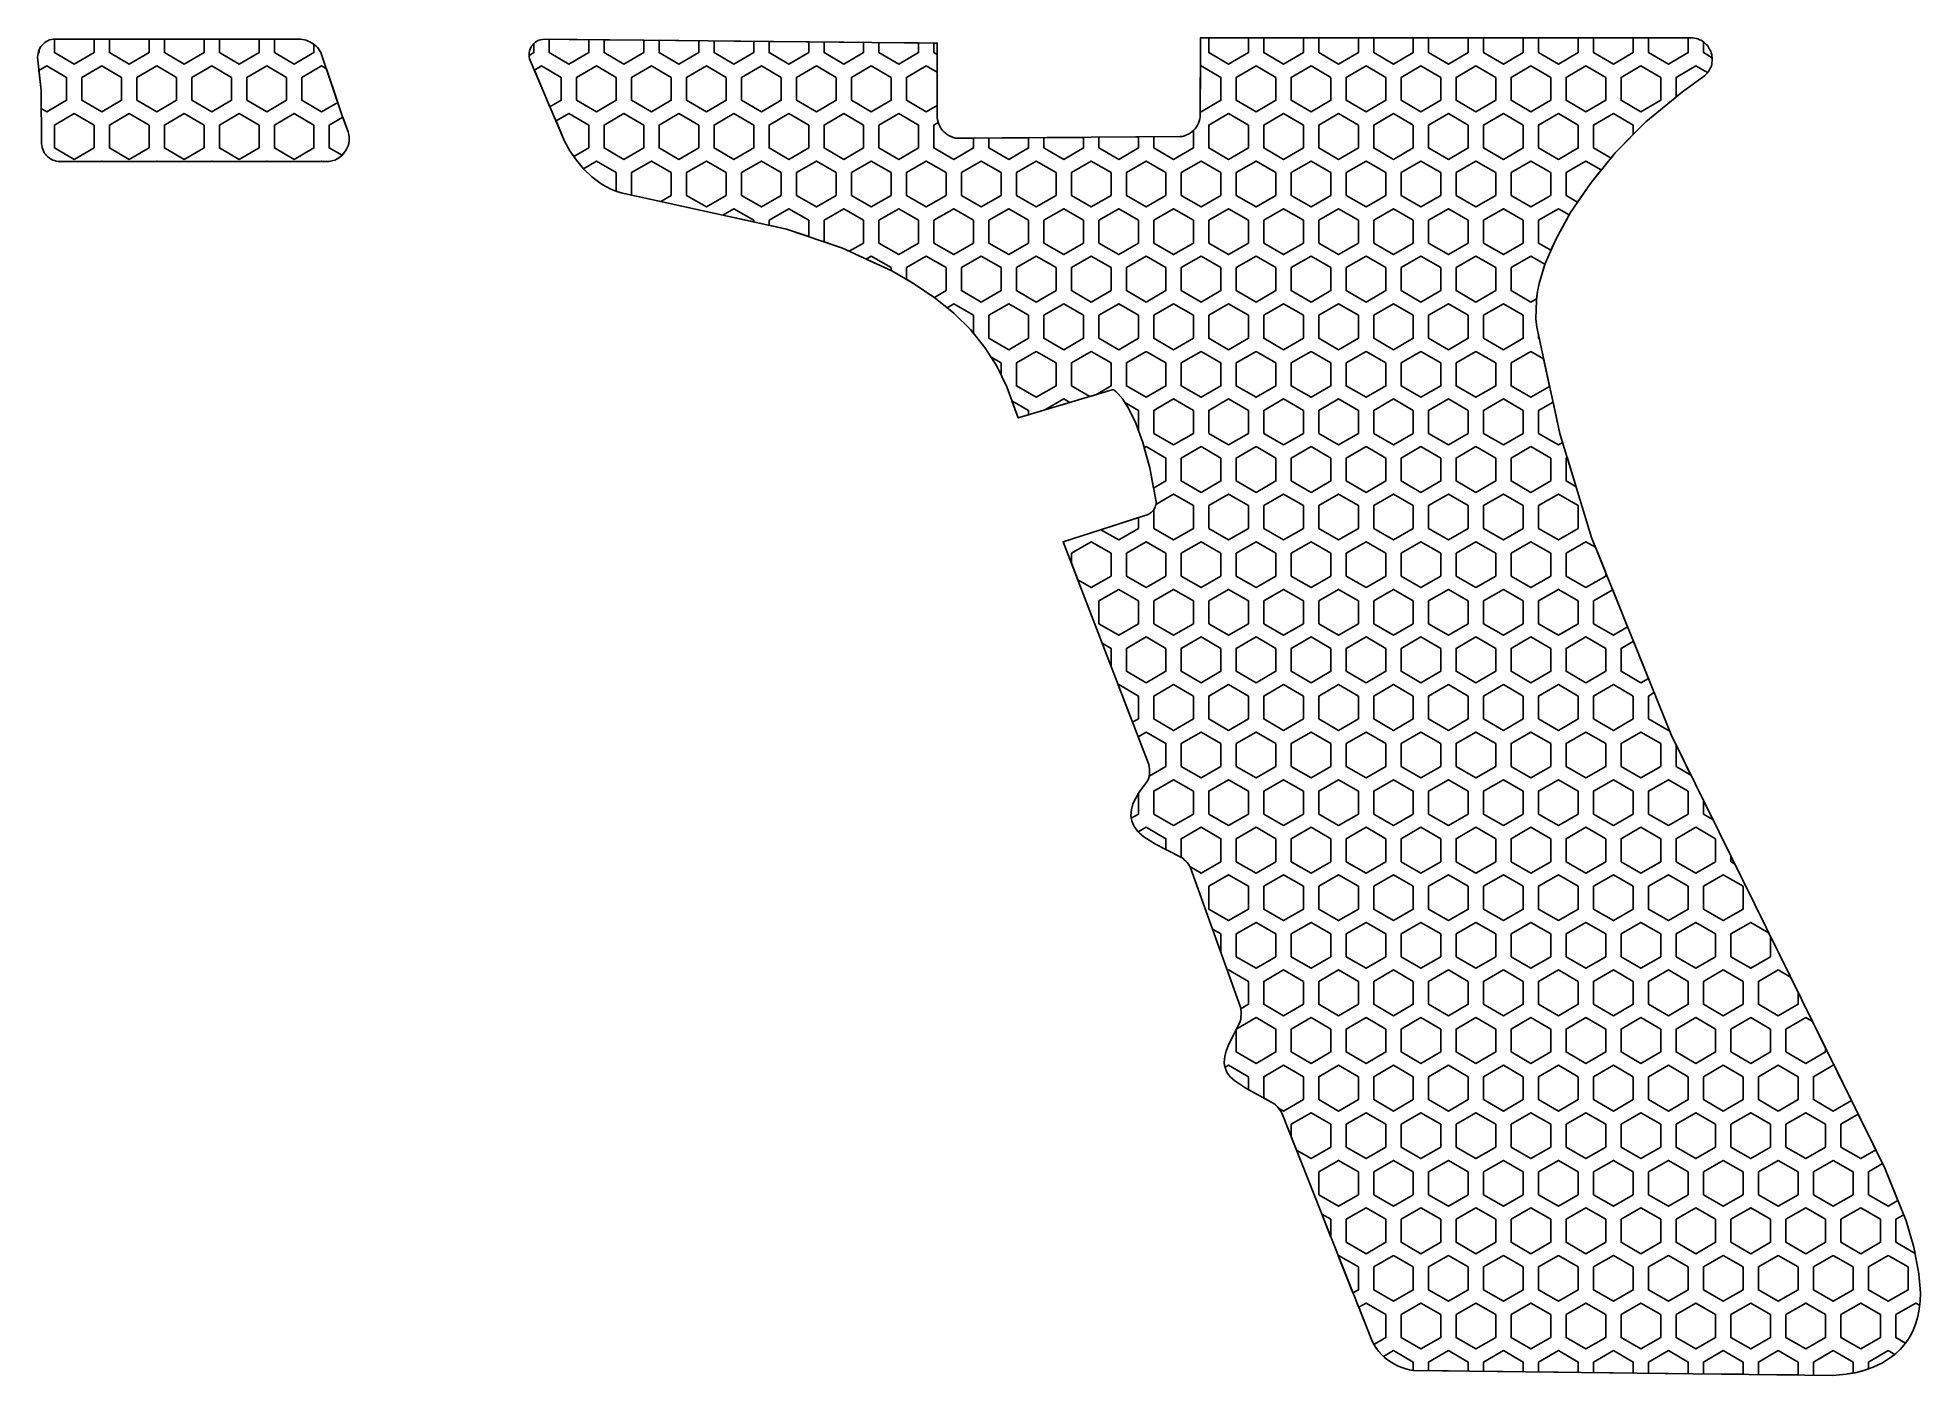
# Model space of a CAD drawing. Header units: millimetres. Extents: x -36 to 87, y -9 to 78.
import ezdxf

# ---------------------------------------------------------------- set-up
doc = ezdxf.new("R2010")
doc.units = ezdxf.units.MM
for name, color, linetype in [('outline_1', 3, 'Continuous'), ('outline_2', 3, 'Continuous'), ('pattern', 7, 'Continuous')]:
    doc.layers.add(name, color=color, linetype=linetype)

msp = doc.modelspace()

# ---------------------------------------------------------------- linework, layer by layer
at = {"layer": 'outline_1'}
msp.add_lwpolyline([(-15.79, 72.98), (-17.16, 77.07), (-17.22, 77.19), (-17.28, 77.3), (-17.35, 77.41), (-17.43, 77.51), (-17.52, 77.6), (-17.61, 77.68), (-17.71, 77.76), (-17.81, 77.83), (-17.92, 77.89), (-18.04, 77.94), (-18.16, 77.99), (-18.28, 78.02), (-18.41, 78.05), (-18.53, 78.06), (-34.71, 78.06), (-34.84, 78.04), (-34.96, 78.01), (-35.07, 77.96), (-35.18, 77.9), (-35.28, 77.84), (-35.37, 77.76), (-35.46, 77.67), (-35.53, 77.58), (-35.6, 77.47), (-35.65, 77.36), (-35.69, 77.25), (-35.72, 77.13), (-35.74, 77.01), (-35.75, 76.88), (-35.52, 74.72), (-35.49, 71.22), (-35.48, 71.09), (-35.45, 70.97), (-35.41, 70.85), (-35.37, 70.74), (-35.31, 70.63), (-35.24, 70.53), (-35.16, 70.44), (-35.07, 70.35), (-34.98, 70.28), (-34.87, 70.21), (-34.76, 70.15), (-34.65, 70.11), (-34.53, 70.08), (-34.4, 70.05), (-16.67, 70.05), (-16.48, 70.09), (-16.3, 70.15), (-16.13, 70.23), (-15.97, 70.34), (-15.83, 70.45), (-15.7, 70.59), (-15.59, 70.74), (-15.5, 70.9), (-15.43, 71.07), (-15.38, 71.24), (-15.35, 71.43), (-15.35, 71.62), (-15.37, 71.81), (-15.41, 72)], close=True, dxfattribs=at)
at = {"layer": 'outline_2'}
msp.add_lwpolyline([(87.4, -2.78), (87.06, -1.04), (86.55, 0.69), (85.17, 4.12), (71.2, 32.46), (65.97, 45.43), (63.9, 52.24), (62.38, 59.2), (62.32, 59.76), (62.36, 60.97), (62.43, 61.53), (62.54, 62.07), (62.94, 63.37), (63.62, 64.94), (64.59, 66.71), (65.89, 68.62), (67.52, 70.62), (69.52, 72.64), (71.91, 74.62), (73.35, 75.66), (73.45, 75.74), (73.53, 75.83), (73.6, 75.92), (73.67, 76.01), (73.72, 76.11), (73.77, 76.21), (73.81, 76.32), (73.83, 76.42), (73.85, 76.53), (73.87, 76.63), (73.87, 76.74), (73.86, 76.85), (73.85, 76.96), (73.83, 77.06), (73.8, 77.16), (73.77, 77.27), (73.72, 77.36), (73.67, 77.46), (73.62, 77.55), (73.55, 77.64), (73.48, 77.72), (73.41, 77.79), (73.32, 77.86), (73.23, 77.93), (73.14, 77.99), (73.04, 78.03), (72.93, 78.08), (72.82, 78.11), (72.7, 78.13), (72.58, 78.15), (40.38, 78.16), (40.35, 72.98), (40.32, 72.84), (40.29, 72.7), (40.24, 72.56), (40.18, 72.44), (40.1, 72.32), (40.02, 72.2), (39.93, 72.1), (39.82, 72.01), (39.71, 71.92), (39.59, 71.85), (39.46, 71.79), (39.33, 71.74), (39.19, 71.7), (39.05, 71.68), (24.49, 71.57), (24.34, 71.59), (24.19, 71.63), (24.05, 71.68), (23.92, 71.74), (23.79, 71.82), (23.67, 71.91), (23.56, 72), (23.47, 72.11), (23.38, 72.23), (23.3, 72.36), (23.24, 72.49), (23.19, 72.63), (23.15, 72.78), (23.13, 72.93), (23.14, 77.81), (-2.57, 78.06), (-2.7, 78.05), (-2.83, 78.03), (-2.94, 77.99), (-3.06, 77.93), (-3.16, 77.87), (-3.25, 77.79), (-3.34, 77.7), (-3.41, 77.61), (-3.47, 77.5), (-3.52, 77.39), (-3.55, 77.28), (-3.57, 77.16), (-3.58, 77.03), (-3.57, 76.91), (-3.54, 76.78), (-1.25, 71.39), (-0.9, 70.75), (-0.48, 70.13), (0, 69.55), (0.54, 69.04), (1.13, 68.59), (1.45, 68.41), (1.77, 68.25), (2.1, 68.11), (2.44, 68.01), (13.28, 65.63), (16.94, 64.37), (20.2, 62.87), (21.66, 62.03), (23.01, 61.11), (24.23, 60.11), (25.31, 59.04), (26.26, 57.88), (27.05, 56.64), (27.69, 55.3), (28.44, 53.26), (34.65, 55.12), (34.73, 55.07), (34.82, 54.99), (34.95, 54.87), (35.28, 54.48), (35.68, 53.85), (36.13, 52.92), (36.6, 51.65), (37.05, 49.99), (37.45, 47.88), (37.46, 47.8), (37.47, 47.72), (37.46, 47.65), (37.45, 47.57), (37.43, 47.5), (37.4, 47.42), (37.37, 47.35), (37.34, 47.29), (37.29, 47.23), (37.25, 47.17), (37.19, 47.11), (37.14, 47.06), (37.07, 47.02), (37.01, 46.98), (36.94, 46.94), (31.38, 45.15), (36.98, 30.56), (37.03, 30.25), (37.03, 30.09), (37.03, 29.93), (37, 29.78), (36.96, 29.63), (36.94, 29.56), (36.9, 29.49), (36.86, 29.43), (36.36, 28.76), (36.13, 28.37), (35.95, 27.99), (35.89, 27.8), (35.85, 27.62), (35.83, 27.43), (35.82, 27.25), (35.84, 27.06), (35.88, 26.88), (35.95, 26.69), (36.03, 26.51), (36.15, 26.32), (36.25, 26.19), (36.37, 26.06), (36.67, 25.82), (37.43, 25.35), (39.09, 24.5), (39.21, 24.42), (39.31, 24.33), (39.41, 24.24), (39.5, 24.14), (39.58, 24.03), (39.66, 23.92), (39.72, 23.8), (42.99, 14.67), (43.02, 14.52), (43.03, 14.36), (43.04, 14.2), (43.02, 14.04), (43, 13.89), (42.96, 13.73), (42.91, 13.58), (42.23, 12.25), (42.07, 11.85), (42.01, 11.65), (41.96, 11.45), (41.94, 11.25), (41.93, 11.05), (41.95, 10.86), (41.97, 10.76), (42, 10.67), (42.03, 10.57), (42.07, 10.48), (42.12, 10.38), (42.22, 10.23), (42.33, 10.1), (42.61, 9.85), (43.33, 9.36), (45.05, 8.44), (45.17, 8.36), (45.28, 8.27), (45.39, 8.17), (45.48, 8.06), (45.57, 7.95), (45.65, 7.82), (45.72, 7.69), (51.6, -7.2), (51.73, -7.44), (51.88, -7.67), (52.04, -7.88), (52.22, -8.08), (52.41, -8.26), (52.62, -8.43), (52.84, -8.58), (53.06, -8.71), (53.3, -8.83), (53.55, -8.93), (53.8, -9.01), (54.06, -9.08), (54.33, -9.12), (81.75, -9.44), (82.64, -9.36), (83.19, -9.27), (83.78, -9.12), (84.4, -8.9), (85.02, -8.61), (85.61, -8.23), (85.89, -8), (86.16, -7.75), (86.41, -7.47), (86.65, -7.15), (86.86, -6.81), (87.04, -6.44), (87.2, -6.03), (87.32, -5.58), (87.41, -5.1), (87.47, -4.58), (87.49, -4.03)], close=True, dxfattribs=at)
at = {"layer": 'pattern'}
for points in [[(-32.05, 78.06), (-32.05, 77.18), (-33.35, 76.43), (-34.65, 77.18), (-34.65, 78.06)], [(-28.45, 78.06), (-28.45, 77.18), (-29.75, 76.43), (-31.05, 77.18), (-31.05, 78.06)], [(-24.85, 78.06), (-24.85, 77.18), (-26.15, 76.43), (-27.45, 77.18), (-27.45, 78.06)], [(-21.25, 78.06), (-21.25, 77.18), (-22.55, 76.43), (-23.85, 77.18), (-23.85, 78.06)], [(-18.53, 78.06), (-18.41, 78.05), (-18.28, 78.02), (-18.16, 77.99), (-18.04, 77.94), (-17.92, 77.89), (-17.81, 77.83), (-17.71, 77.76), (-17.66, 77.72), (-17.66, 77.18), (-18.96, 76.43), (-20.25, 77.18), (-20.25, 78.06)], [(-3.58, 77.03), (-3.57, 77.16), (-3.55, 77.28), (-3.52, 77.39), (-3.47, 77.5), (-3.41, 77.61), (-3.34, 77.7), (-3.26, 77.78), (-3.26, 77.18), (-3.57, 77)], [(0.33, 78.03), (0.33, 77.18), (-0.97, 76.43), (-2.26, 77.18), (-2.26, 78.06)], [(3.93, 78), (3.93, 77.18), (2.63, 76.43), (1.33, 77.18), (1.33, 78.02)], [(7.53, 77.96), (7.53, 77.18), (6.23, 76.43), (4.93, 77.18), (4.93, 77.99)], [(11.13, 77.92), (11.13, 77.18), (9.83, 76.43), (8.53, 77.18), (8.53, 77.95)], [(14.73, 77.89), (14.73, 77.18), (13.43, 76.43), (12.13, 77.18), (12.13, 77.91)], [(18.32, 77.85), (18.32, 77.18), (17.03, 76.43), (15.73, 77.18), (15.73, 77.88)], [(21.92, 77.82), (21.92, 77.18), (20.62, 76.43), (19.32, 77.18), (19.32, 77.84)], [(23.14, 77.81), (23.14, 77.05), (22.92, 77.18), (22.92, 77.81)], [(43.51, 78.16), (43.51, 77.18), (42.21, 76.43), (40.91, 77.18), (40.91, 78.16)], [(47.11, 78.16), (47.11, 77.18), (45.81, 76.43), (44.51, 77.18), (44.51, 78.16)], [(50.71, 78.16), (50.71, 77.18), (49.41, 76.43), (48.11, 77.18), (48.11, 78.16)], [(54.3, 78.16), (54.3, 77.18), (53.01, 76.43), (51.71, 77.18), (51.71, 78.16)], [(57.9, 78.15), (57.9, 77.18), (56.6, 76.43), (55.3, 77.18), (55.3, 78.16)], [(61.5, 78.15), (61.5, 77.18), (60.2, 76.43), (58.9, 77.18), (58.9, 78.15)], [(65.1, 78.15), (65.1, 77.18), (63.8, 76.43), (62.5, 77.18), (62.5, 78.15)], [(68.7, 78.15), (68.7, 77.18), (67.4, 76.43), (66.1, 77.18), (66.1, 78.15)], [(72.3, 78.15), (72.3, 77.18), (71, 76.43), (69.7, 77.18), (69.7, 78.15)], [(73.32, 77.86), (73.41, 77.79), (73.48, 77.72), (73.55, 77.64), (73.62, 77.55), (73.67, 77.46), (73.72, 77.36), (73.77, 77.27), (73.8, 77.16), (73.83, 77.06), (73.85, 76.96), (73.86, 76.85), (73.86, 76.85), (73.3, 77.18), (73.3, 77.88)], [(-35.69, 77.25), (-35.65, 77.36), (-35.65, 77.37), (-35.65, 77.18), (-35.72, 77.13)], [(-35.52, 74.72), (-35.66, 76.02), (-35.15, 76.31), (-33.85, 75.56), (-33.85, 74.06), (-35.15, 73.31), (-35.51, 73.52)], [(-30.25, 75.56), (-31.55, 76.31), (-32.85, 75.56), (-32.85, 74.06), (-31.55, 73.31), (-30.25, 74.06)], [(-26.65, 75.56), (-27.95, 76.31), (-29.25, 75.56), (-29.25, 74.06), (-27.95, 73.31), (-26.65, 74.06)], [(-23.05, 75.56), (-24.35, 76.31), (-25.65, 75.56), (-25.65, 74.06), (-24.35, 73.31), (-23.05, 74.06)], [(-19.46, 75.56), (-20.75, 76.31), (-22.05, 75.56), (-22.05, 74.06), (-20.75, 73.31), (-19.46, 74.06)], [(-16.1, 73.92), (-17.16, 73.31), (-18.46, 74.06), (-18.46, 75.56), (-17.16, 76.31), (-16.84, 76.13)], [(-3.23, 76.04), (-2.76, 76.31), (-1.47, 75.56), (-1.47, 74.06), (-2.21, 73.63)], [(2.13, 75.56), (0.83, 76.31), (-0.47, 75.56), (-0.47, 74.06), (0.83, 73.31), (2.13, 74.06)], [(5.73, 75.56), (4.43, 76.31), (3.13, 75.56), (3.13, 74.06), (4.43, 73.31), (5.73, 74.06)], [(9.33, 75.56), (8.03, 76.31), (6.73, 75.56), (6.73, 74.06), (8.03, 73.31), (9.33, 74.06)], [(12.93, 75.56), (11.63, 76.31), (10.33, 75.56), (10.33, 74.06), (11.63, 73.31), (12.93, 74.06)], [(16.53, 75.56), (15.23, 76.31), (13.93, 75.56), (13.93, 74.06), (15.23, 73.31), (16.53, 74.06)], [(20.12, 75.56), (18.82, 76.31), (17.53, 75.56), (17.53, 74.06), (18.82, 73.31), (20.12, 74.06)], [(23.13, 73.72), (22.42, 73.31), (21.12, 74.06), (21.12, 75.56), (22.42, 76.31), (23.14, 75.9)], [(40.37, 76.28), (40.41, 76.31), (41.71, 75.56), (41.71, 74.06), (40.41, 73.31), (40.35, 73.35)], [(45.31, 75.56), (44.01, 76.31), (42.71, 75.56), (42.71, 74.06), (44.01, 73.31), (45.31, 74.06)], [(48.91, 75.56), (47.61, 76.31), (46.31, 75.56), (46.31, 74.06), (47.61, 73.31), (48.91, 74.06)], [(52.51, 75.56), (51.21, 76.31), (49.91, 75.56), (49.91, 74.06), (51.21, 73.31), (52.51, 74.06)], [(56.1, 75.56), (54.8, 76.31), (53.51, 75.56), (53.51, 74.06), (54.8, 73.31), (56.1, 74.06)], [(59.7, 75.56), (58.4, 76.31), (57.1, 75.56), (57.1, 74.06), (58.4, 73.31), (59.7, 74.06)], [(63.3, 75.56), (62, 76.31), (60.7, 75.56), (60.7, 74.06), (62, 73.31), (63.3, 74.06)], [(66.9, 75.56), (65.6, 76.31), (64.3, 75.56), (64.3, 74.06), (65.6, 73.31), (66.9, 74.06)], [(70.5, 75.56), (69.2, 76.31), (67.9, 75.56), (67.9, 74.06), (69.2, 73.31), (70.5, 74.06)], [(73.53, 75.83), (73.45, 75.74), (73.35, 75.66), (71.91, 74.62), (71.5, 74.28), (71.5, 75.56), (72.8, 76.31), (73.56, 75.87)], [(-32.05, 72.44), (-33.35, 73.19), (-34.65, 72.44), (-34.65, 70.94), (-33.35, 70.19), (-32.05, 70.94)], [(-28.45, 72.44), (-29.75, 73.19), (-31.05, 72.44), (-31.05, 70.94), (-29.75, 70.19), (-28.45, 70.94)], [(-24.85, 72.44), (-26.15, 73.19), (-27.45, 72.44), (-27.45, 70.94), (-26.15, 70.19), (-24.85, 70.94)], [(-21.25, 72.44), (-22.55, 73.19), (-23.85, 72.44), (-23.85, 70.94), (-22.55, 70.19), (-21.25, 70.94)], [(-17.66, 72.44), (-18.96, 73.19), (-20.25, 72.44), (-20.25, 70.94), (-18.96, 70.19), (-17.66, 70.94)], [(-15.37, 71.81), (-15.35, 71.62), (-15.35, 71.43), (-15.38, 71.24), (-15.43, 71.07), (-15.5, 70.9), (-15.59, 70.74), (-15.7, 70.59), (-15.82, 70.46), (-16.66, 70.94), (-16.66, 72.44), (-15.78, 72.95), (-15.41, 72)], [(-0.9, 70.75), (-1.25, 71.39), (-1.81, 72.71), (-0.97, 73.19), (0.33, 72.44), (0.33, 70.94), (-0.65, 70.38)], [(3.93, 72.44), (2.63, 73.19), (1.33, 72.44), (1.33, 70.94), (2.63, 70.19), (3.93, 70.94)], [(7.53, 72.44), (6.23, 73.19), (4.93, 72.44), (4.93, 70.94), (6.23, 70.19), (7.53, 70.94)], [(11.13, 72.44), (9.83, 73.19), (8.53, 72.44), (8.53, 70.94), (9.83, 70.19), (11.13, 70.94)], [(14.73, 72.44), (13.43, 73.19), (12.13, 72.44), (12.13, 70.94), (13.43, 70.19), (14.73, 70.94)], [(18.32, 72.44), (17.03, 73.19), (15.73, 72.44), (15.73, 70.94), (17.03, 70.19), (18.32, 70.94)], [(21.92, 72.44), (20.62, 73.19), (19.32, 72.44), (19.32, 70.94), (20.62, 70.19), (21.92, 70.94)], [(43.51, 72.44), (42.21, 73.19), (40.91, 72.44), (40.91, 70.94), (42.21, 70.19), (43.51, 70.94)], [(47.11, 72.44), (45.81, 73.19), (44.51, 72.44), (44.51, 70.94), (45.81, 70.19), (47.11, 70.94)], [(50.71, 72.44), (49.41, 73.19), (48.11, 72.44), (48.11, 70.94), (49.41, 70.19), (50.71, 70.94)], [(54.3, 72.44), (53.01, 73.19), (51.71, 72.44), (51.71, 70.94), (53.01, 70.19), (54.3, 70.94)], [(57.9, 72.44), (56.6, 73.19), (55.3, 72.44), (55.3, 70.94), (56.6, 70.19), (57.9, 70.94)], [(61.5, 72.44), (60.2, 73.19), (58.9, 72.44), (58.9, 70.94), (60.2, 70.19), (61.5, 70.94)], [(65.1, 72.44), (63.8, 73.19), (62.5, 72.44), (62.5, 70.94), (63.8, 70.19), (65.1, 70.94)], [(67.52, 70.62), (67.25, 70.28), (66.1, 70.94), (66.1, 72.44), (67.4, 73.19), (68.7, 72.44), (68.7, 71.81)], [(23.24, 72.49), (23.3, 72.36), (23.38, 72.23), (23.47, 72.11), (23.56, 72), (23.67, 71.91), (23.79, 71.82), (23.92, 71.74), (24.05, 71.68), (24.19, 71.63), (24.34, 71.59), (24.49, 71.57), (25.52, 71.58), (25.52, 70.94), (24.22, 70.19), (22.92, 70.94), (22.92, 72.44), (23.2, 72.6)], [(29.12, 71.6), (29.12, 70.94), (27.82, 70.19), (26.52, 70.94), (26.52, 71.58)], [(32.72, 71.63), (32.72, 70.94), (31.42, 70.19), (30.12, 70.94), (30.12, 71.61)], [(36.31, 71.66), (36.31, 70.94), (35.02, 70.19), (33.72, 70.94), (33.72, 71.64)], [(39.05, 71.68), (39.19, 71.7), (39.33, 71.74), (39.46, 71.79), (39.59, 71.85), (39.71, 71.92), (39.82, 72.01), (39.91, 72.09), (39.91, 70.94), (38.61, 70.19), (37.31, 70.94), (37.31, 71.67)], [(-31.59, 70.05), (-31.55, 70.08), (-31.51, 70.05)], [(-27.99, 70.05), (-27.95, 70.08), (-27.91, 70.05)], [(-24.4, 70.05), (-24.35, 70.08), (-24.31, 70.05)], [(-20.8, 70.05), (-20.75, 70.08), (-20.71, 70.05)], [(-17.2, 70.05), (-17.16, 70.08), (-17.11, 70.05)], [(2.1, 68.11), (1.77, 68.25), (1.45, 68.41), (1.13, 68.59), (0.54, 69.04), (0, 69.55), (-0.02, 69.58), (0.83, 70.08), (2.13, 69.33), (2.13, 68.1)], [(3.13, 67.85), (3.13, 69.33), (4.43, 70.08), (5.73, 69.33), (5.73, 67.83), (5.05, 67.43)], [(9.33, 69.33), (8.03, 70.08), (6.73, 69.33), (6.73, 67.83), (8.03, 67.08), (9.33, 67.83)], [(12.93, 69.33), (11.63, 70.08), (10.33, 69.33), (10.33, 67.83), (11.63, 67.08), (12.93, 67.83)], [(16.53, 69.33), (15.23, 70.08), (13.93, 69.33), (13.93, 67.83), (15.23, 67.08), (16.53, 67.83)], [(20.12, 69.33), (18.82, 70.08), (17.53, 69.33), (17.53, 67.83), (18.82, 67.08), (20.12, 67.83)], [(23.72, 69.33), (22.42, 70.08), (21.12, 69.33), (21.12, 67.83), (22.42, 67.08), (23.72, 67.83)], [(27.32, 69.33), (26.02, 70.08), (24.72, 69.33), (24.72, 67.83), (26.02, 67.08), (27.32, 67.83)], [(30.92, 69.33), (29.62, 70.08), (28.32, 69.33), (28.32, 67.83), (29.62, 67.08), (30.92, 67.83)], [(34.52, 69.33), (33.22, 70.08), (31.92, 69.33), (31.92, 67.83), (33.22, 67.08), (34.52, 67.83)], [(38.11, 69.33), (36.81, 70.08), (35.52, 69.33), (35.52, 67.83), (36.81, 67.08), (38.11, 67.83)], [(41.71, 69.33), (40.41, 70.08), (39.11, 69.33), (39.11, 67.83), (40.41, 67.08), (41.71, 67.83)], [(45.31, 69.33), (44.01, 70.08), (42.71, 69.33), (42.71, 67.83), (44.01, 67.08), (45.31, 67.83)], [(48.91, 69.33), (47.61, 70.08), (46.31, 69.33), (46.31, 67.83), (47.61, 67.08), (48.91, 67.83)], [(52.51, 69.33), (51.21, 70.08), (49.91, 69.33), (49.91, 67.83), (51.21, 67.08), (52.51, 67.83)], [(56.1, 69.33), (54.8, 70.08), (53.51, 69.33), (53.51, 67.83), (54.8, 67.08), (56.1, 67.83)], [(59.7, 69.33), (58.4, 70.08), (57.1, 69.33), (57.1, 67.83), (58.4, 67.08), (59.7, 67.83)], [(63.3, 69.33), (62, 70.08), (60.7, 69.33), (60.7, 67.83), (62, 67.08), (63.3, 67.83)], [(65.89, 68.62), (65.05, 67.39), (64.3, 67.83), (64.3, 69.33), (65.6, 70.08), (66.6, 69.5)], [(9.1, 66.54), (9.83, 66.96), (11.13, 66.21), (11.13, 66.1)], [(13.28, 65.63), (12.13, 65.88), (12.13, 66.21), (13.43, 66.96), (14.73, 66.21), (14.73, 65.13)], [(16.94, 64.37), (15.73, 64.79), (15.73, 66.21), (17.03, 66.96), (18.32, 66.21), (18.32, 64.71), (17.38, 64.17)], [(21.92, 66.21), (20.62, 66.96), (19.32, 66.21), (19.32, 64.71), (20.62, 63.96), (21.92, 64.71)], [(25.52, 66.21), (24.22, 66.96), (22.92, 66.21), (22.92, 64.71), (24.22, 63.96), (25.52, 64.71)], [(29.12, 66.21), (27.82, 66.96), (26.52, 66.21), (26.52, 64.71), (27.82, 63.96), (29.12, 64.71)], [(32.72, 66.21), (31.42, 66.96), (30.12, 66.21), (30.12, 64.71), (31.42, 63.96), (32.72, 64.71)], [(36.31, 66.21), (35.02, 66.96), (33.72, 66.21), (33.72, 64.71), (35.02, 63.96), (36.31, 64.71)], [(39.91, 66.21), (38.61, 66.96), (37.31, 66.21), (37.31, 64.71), (38.61, 63.96), (39.91, 64.71)], [(43.51, 66.21), (42.21, 66.96), (40.91, 66.21), (40.91, 64.71), (42.21, 63.96), (43.51, 64.71)], [(47.11, 66.21), (45.81, 66.96), (44.51, 66.21), (44.51, 64.71), (45.81, 63.96), (47.11, 64.71)], [(50.71, 66.21), (49.41, 66.96), (48.11, 66.21), (48.11, 64.71), (49.41, 63.96), (50.71, 64.71)], [(54.3, 66.21), (53.01, 66.96), (51.71, 66.21), (51.71, 64.71), (53.01, 63.96), (54.3, 64.71)], [(57.9, 66.21), (56.6, 66.96), (55.3, 66.21), (55.3, 64.71), (56.6, 63.96), (57.9, 64.71)], [(61.5, 66.21), (60.2, 66.96), (58.9, 66.21), (58.9, 64.71), (60.2, 63.96), (61.5, 64.71)], [(63.62, 64.94), (63.31, 64.24), (62.5, 64.71), (62.5, 66.21), (63.8, 66.96), (64.51, 66.55)], [(18.49, 63.66), (18.82, 63.85), (20.12, 63.1), (20.12, 62.91)], [(21.66, 62.03), (21.12, 62.34), (21.12, 63.1), (22.42, 63.85), (23.72, 63.1), (23.72, 61.6), (22.95, 61.15)], [(27.32, 63.1), (26.02, 63.85), (24.72, 63.1), (24.72, 61.6), (26.02, 60.85), (27.32, 61.6)], [(30.92, 63.1), (29.62, 63.85), (28.32, 63.1), (28.32, 61.6), (29.62, 60.85), (30.92, 61.6)], [(34.52, 63.1), (33.22, 63.85), (31.92, 63.1), (31.92, 61.6), (33.22, 60.85), (34.52, 61.6)], [(38.11, 63.1), (36.81, 63.85), (35.52, 63.1), (35.52, 61.6), (36.81, 60.85), (38.11, 61.6)], [(41.71, 63.1), (40.41, 63.85), (39.11, 63.1), (39.11, 61.6), (40.41, 60.85), (41.71, 61.6)], [(45.31, 63.1), (44.01, 63.85), (42.71, 63.1), (42.71, 61.6), (44.01, 60.85), (45.31, 61.6)], [(48.91, 63.1), (47.61, 63.85), (46.31, 63.1), (46.31, 61.6), (47.61, 60.85), (48.91, 61.6)], [(52.51, 63.1), (51.21, 63.85), (49.91, 63.1), (49.91, 61.6), (51.21, 60.85), (52.51, 61.6)], [(56.1, 63.1), (54.8, 63.85), (53.51, 63.1), (53.51, 61.6), (54.8, 60.85), (56.1, 61.6)], [(59.7, 63.1), (58.4, 63.85), (57.1, 63.1), (57.1, 61.6), (58.4, 60.85), (59.7, 61.6)], [(62.54, 62.07), (62.43, 61.53), (62.37, 61.06), (62, 60.85), (60.7, 61.6), (60.7, 63.1), (62, 63.85), (62.92, 63.32)], [(25.31, 59.04), (24.23, 60.11), (23.78, 60.48), (24.22, 60.73), (25.52, 59.98), (25.52, 58.79)], [(29.12, 59.98), (27.82, 60.73), (26.52, 59.98), (26.52, 58.48), (27.82, 57.73), (29.12, 58.48)], [(32.72, 59.98), (31.42, 60.73), (30.12, 59.98), (30.12, 58.48), (31.42, 57.73), (32.72, 58.48)], [(36.31, 59.98), (35.02, 60.73), (33.72, 59.98), (33.72, 58.48), (35.02, 57.73), (36.31, 58.48)], [(39.91, 59.98), (38.61, 60.73), (37.31, 59.98), (37.31, 58.48), (38.61, 57.73), (39.91, 58.48)], [(43.51, 59.98), (42.21, 60.73), (40.91, 59.98), (40.91, 58.48), (42.21, 57.73), (43.51, 58.48)], [(47.11, 59.98), (45.81, 60.73), (44.51, 59.98), (44.51, 58.48), (45.81, 57.73), (47.11, 58.48)], [(50.71, 59.98), (49.41, 60.73), (48.11, 59.98), (48.11, 58.48), (49.41, 57.73), (50.71, 58.48)], [(54.3, 59.98), (53.01, 60.73), (51.71, 59.98), (51.71, 58.48), (53.01, 57.73), (54.3, 58.48)], [(57.9, 59.98), (56.6, 60.73), (55.3, 59.98), (55.3, 58.48), (56.6, 57.73), (57.9, 58.48)], [(61.5, 59.98), (60.2, 60.73), (58.9, 59.98), (58.9, 58.48), (60.2, 57.73), (61.5, 58.48)], [(62.54, 58.46), (62.5, 58.48), (62.5, 58.63)], [(27.05, 56.64), (26.67, 57.24), (27.32, 56.86), (27.32, 56.08)], [(30.92, 56.86), (29.62, 57.61), (28.32, 56.86), (28.32, 55.36), (29.62, 54.61), (30.92, 55.36)], [(33.12, 54.67), (31.92, 55.36), (31.92, 56.86), (33.22, 57.61), (34.52, 56.86), (34.52, 55.36), (33.51, 54.78)], [(38.11, 56.86), (36.81, 57.61), (35.52, 56.86), (35.52, 55.36), (36.81, 54.61), (38.11, 55.36)], [(41.71, 56.86), (40.41, 57.61), (39.11, 56.86), (39.11, 55.36), (40.41, 54.61), (41.71, 55.36)], [(45.31, 56.86), (44.01, 57.61), (42.71, 56.86), (42.71, 55.36), (44.01, 54.61), (45.31, 55.36)], [(48.91, 56.86), (47.61, 57.61), (46.31, 56.86), (46.31, 55.36), (47.61, 54.61), (48.91, 55.36)], [(52.51, 56.86), (51.21, 57.61), (49.91, 56.86), (49.91, 55.36), (51.21, 54.61), (52.51, 55.36)], [(56.1, 56.86), (54.8, 57.61), (53.51, 56.86), (53.51, 55.36), (54.8, 54.61), (56.1, 55.36)], [(59.7, 56.86), (58.4, 57.61), (57.1, 56.86), (57.1, 55.36), (58.4, 54.61), (59.7, 55.36)], [(63.22, 55.32), (62, 54.61), (60.7, 55.36), (60.7, 56.86), (62, 57.61), (62.83, 57.14)], [(28.44, 53.26), (28.03, 54.38), (29.12, 53.75), (29.12, 53.47)], [(30.19, 53.79), (31.42, 54.5), (31.81, 54.27)], [(36.13, 52.92), (35.68, 53.85), (35.41, 54.27), (36.31, 53.75), (36.31, 52.42)], [(39.91, 53.75), (38.61, 54.5), (37.31, 53.75), (37.31, 52.25), (38.61, 51.5), (39.91, 52.25)], [(43.51, 53.75), (42.21, 54.5), (40.91, 53.75), (40.91, 52.25), (42.21, 51.5), (43.51, 52.25)], [(47.11, 53.75), (45.81, 54.5), (44.51, 53.75), (44.51, 52.25), (45.81, 51.5), (47.11, 52.25)], [(50.71, 53.75), (49.41, 54.5), (48.11, 53.75), (48.11, 52.25), (49.41, 51.5), (50.71, 52.25)], [(54.3, 53.75), (53.01, 54.5), (51.71, 53.75), (51.71, 52.25), (53.01, 51.5), (54.3, 52.25)], [(57.9, 53.75), (56.6, 54.5), (55.3, 53.75), (55.3, 52.25), (56.6, 51.5), (57.9, 52.25)], [(61.5, 53.75), (60.2, 54.5), (58.9, 53.75), (58.9, 52.25), (60.2, 51.5), (61.5, 52.25)], [(63.9, 52.24), (64.07, 51.66), (63.8, 51.5), (62.5, 52.25), (62.5, 53.75), (63.45, 54.3)], [(37.05, 49.99), (36.69, 51.31), (36.81, 51.38), (38.11, 50.63), (38.11, 49.13), (37.3, 48.66)], [(41.71, 50.63), (40.41, 51.38), (39.11, 50.63), (39.11, 49.13), (40.41, 48.38), (41.71, 49.13)], [(45.31, 50.63), (44.01, 51.38), (42.71, 50.63), (42.71, 49.13), (44.01, 48.38), (45.31, 49.13)], [(48.91, 50.63), (47.61, 51.38), (46.31, 50.63), (46.31, 49.13), (47.61, 48.38), (48.91, 49.13)], [(52.51, 50.63), (51.21, 51.38), (49.91, 50.63), (49.91, 49.13), (51.21, 48.38), (52.51, 49.13)], [(56.1, 50.63), (54.8, 51.38), (53.51, 50.63), (53.51, 49.13), (54.8, 48.38), (56.1, 49.13)], [(59.7, 50.63), (58.4, 51.38), (57.1, 50.63), (57.1, 49.13), (58.4, 48.38), (59.7, 49.13)], [(63.3, 50.63), (62, 51.38), (60.7, 50.63), (60.7, 49.13), (62, 48.38), (63.3, 49.13)], [(64.96, 48.75), (64.3, 49.13), (64.3, 50.63), (64.37, 50.68)], [(37.34, 47.29), (37.37, 47.35), (37.4, 47.42), (37.43, 47.5), (37.45, 47.57), (37.45, 47.6), (38.61, 48.27), (39.91, 47.52), (39.91, 46.02), (38.61, 45.27), (37.31, 46.02), (37.31, 47.26)], [(43.51, 47.52), (42.21, 48.27), (40.91, 47.52), (40.91, 46.02), (42.21, 45.27), (43.51, 46.02)], [(47.11, 47.52), (45.81, 48.27), (44.51, 47.52), (44.51, 46.02), (45.81, 45.27), (47.11, 46.02)], [(50.71, 47.52), (49.41, 48.27), (48.11, 47.52), (48.11, 46.02), (49.41, 45.27), (50.71, 46.02)], [(54.3, 47.52), (53.01, 48.27), (51.71, 47.52), (51.71, 46.02), (53.01, 45.27), (54.3, 46.02)], [(57.9, 47.52), (56.6, 48.27), (55.3, 47.52), (55.3, 46.02), (56.6, 45.27), (57.9, 46.02)], [(61.5, 47.52), (60.2, 48.27), (58.9, 47.52), (58.9, 46.02), (60.2, 45.27), (61.5, 46.02)], [(65.1, 47.52), (63.8, 48.27), (62.5, 47.52), (62.5, 46.02), (63.8, 45.27), (65.1, 46.02)], [(36.31, 46.74), (36.31, 46.02), (35.02, 45.27), (33.84, 45.94)], [(31.92, 43.76), (31.92, 44.4), (33.22, 45.15), (34.52, 44.4), (34.52, 42.9), (33.22, 42.15), (32.34, 42.66)], [(38.11, 44.4), (36.81, 45.15), (35.52, 44.4), (35.52, 42.9), (36.81, 42.15), (38.11, 42.9)], [(41.71, 44.4), (40.41, 45.15), (39.11, 44.4), (39.11, 42.9), (40.41, 42.15), (41.71, 42.9)], [(45.31, 44.4), (44.01, 45.15), (42.71, 44.4), (42.71, 42.9), (44.01, 42.15), (45.31, 42.9)], [(48.91, 44.4), (47.61, 45.15), (46.31, 44.4), (46.31, 42.9), (47.61, 42.15), (48.91, 42.9)], [(52.51, 44.4), (51.21, 45.15), (49.91, 44.4), (49.91, 42.9), (51.21, 42.15), (52.51, 42.9)], [(56.1, 44.4), (54.8, 45.15), (53.51, 44.4), (53.51, 42.9), (54.8, 42.15), (56.1, 42.9)], [(59.7, 44.4), (58.4, 45.15), (57.1, 44.4), (57.1, 42.9), (58.4, 42.15), (59.7, 42.9)], [(63.3, 44.4), (62, 45.15), (60.7, 44.4), (60.7, 42.9), (62, 42.15), (63.3, 42.9)], [(66.9, 43.13), (66.9, 42.9), (65.6, 42.15), (64.3, 42.9), (64.3, 44.4), (65.6, 45.15), (66.23, 44.79)], [(36.31, 41.28), (35.02, 42.03), (33.72, 41.28), (33.72, 39.78), (35.02, 39.03), (36.31, 39.78)], [(39.91, 41.28), (38.61, 42.03), (37.31, 41.28), (37.31, 39.78), (38.61, 39.03), (39.91, 39.78)], [(43.51, 41.28), (42.21, 42.03), (40.91, 41.28), (40.91, 39.78), (42.21, 39.03), (43.51, 39.78)], [(47.11, 41.28), (45.81, 42.03), (44.51, 41.28), (44.51, 39.78), (45.81, 39.03), (47.11, 39.78)], [(50.71, 41.28), (49.41, 42.03), (48.11, 41.28), (48.11, 39.78), (49.41, 39.03), (50.71, 39.78)], [(54.3, 41.28), (53.01, 42.03), (51.71, 41.28), (51.71, 39.78), (53.01, 39.03), (54.3, 39.78)], [(57.9, 41.28), (56.6, 42.03), (55.3, 41.28), (55.3, 39.78), (56.6, 39.03), (57.9, 39.78)], [(61.5, 41.28), (60.2, 42.03), (58.9, 41.28), (58.9, 39.78), (60.2, 39.03), (61.5, 39.78)], [(65.1, 41.28), (63.8, 42.03), (62.5, 41.28), (62.5, 39.78), (63.8, 39.03), (65.1, 39.78)], [(68.33, 39.57), (67.4, 39.03), (66.1, 39.78), (66.1, 41.28), (67.35, 42.01)], [(33.93, 38.5), (34.52, 38.17), (34.52, 36.99)], [(38.11, 38.17), (36.81, 38.92), (35.52, 38.17), (35.52, 36.67), (36.81, 35.92), (38.11, 36.67)], [(41.71, 38.17), (40.41, 38.92), (39.11, 38.17), (39.11, 36.67), (40.41, 35.92), (41.71, 36.67)], [(45.31, 38.17), (44.01, 38.92), (42.71, 38.17), (42.71, 36.67), (44.01, 35.92), (45.31, 36.67)], [(48.91, 38.17), (47.61, 38.92), (46.31, 38.17), (46.31, 36.67), (47.61, 35.92), (48.91, 36.67)], [(52.51, 38.17), (51.21, 38.92), (49.91, 38.17), (49.91, 36.67), (51.21, 35.92), (52.51, 36.67)], [(56.1, 38.17), (54.8, 38.92), (53.51, 38.17), (53.51, 36.67), (54.8, 35.92), (56.1, 36.67)], [(59.7, 38.17), (58.4, 38.92), (57.1, 38.17), (57.1, 36.67), (58.4, 35.92), (59.7, 36.67)], [(63.3, 38.17), (62, 38.92), (60.7, 38.17), (60.7, 36.67), (62, 35.92), (63.3, 36.67)], [(66.9, 38.17), (65.6, 38.92), (64.3, 38.17), (64.3, 36.67), (65.6, 35.92), (66.9, 36.67)], [(69.69, 36.2), (69.2, 35.92), (67.9, 36.67), (67.9, 38.17), (68.71, 38.64)], [(34.98, 35.78), (35.02, 35.8), (36.31, 35.05), (36.31, 33.55), (35.92, 33.33)], [(39.91, 35.05), (38.61, 35.8), (37.31, 35.05), (37.31, 33.55), (38.61, 32.8), (39.91, 33.55)], [(43.51, 35.05), (42.21, 35.8), (40.91, 35.05), (40.91, 33.55), (42.21, 32.8), (43.51, 33.55)], [(47.11, 35.05), (45.81, 35.8), (44.51, 35.05), (44.51, 33.55), (45.81, 32.8), (47.11, 33.55)], [(50.71, 35.05), (49.41, 35.8), (48.11, 35.05), (48.11, 33.55), (49.41, 32.8), (50.71, 33.55)], [(54.3, 35.05), (53.01, 35.8), (51.71, 35.05), (51.71, 33.55), (53.01, 32.8), (54.3, 33.55)], [(57.9, 35.05), (56.6, 35.8), (55.3, 35.05), (55.3, 33.55), (56.6, 32.8), (57.9, 33.55)], [(61.5, 35.05), (60.2, 35.8), (58.9, 35.05), (58.9, 33.55), (60.2, 32.8), (61.5, 33.55)], [(65.1, 35.05), (63.8, 35.8), (62.5, 35.05), (62.5, 33.55), (63.8, 32.8), (65.1, 33.55)], [(68.7, 35.05), (67.4, 35.8), (66.1, 35.05), (66.1, 33.55), (67.4, 32.8), (68.7, 33.55)], [(71.05, 32.83), (71, 32.8), (69.7, 33.55), (69.7, 35.05), (70.07, 35.27)], [(37.03, 29.93), (37.03, 30.09), (37.03, 30.25), (36.98, 30.56), (36.28, 32.38), (36.81, 32.69), (38.11, 31.94), (38.11, 30.44), (37.01, 29.8)], [(41.71, 31.94), (40.41, 32.69), (39.11, 31.94), (39.11, 30.44), (40.41, 29.69), (41.71, 30.44)], [(45.31, 31.94), (44.01, 32.69), (42.71, 31.94), (42.71, 30.44), (44.01, 29.69), (45.31, 30.44)], [(48.91, 31.94), (47.61, 32.69), (46.31, 31.94), (46.31, 30.44), (47.61, 29.69), (48.91, 30.44)], [(52.51, 31.94), (51.21, 32.69), (49.91, 31.94), (49.91, 30.44), (51.21, 29.69), (52.51, 30.44)], [(56.1, 31.94), (54.8, 32.69), (53.51, 31.94), (53.51, 30.44), (54.8, 29.69), (56.1, 30.44)], [(59.7, 31.94), (58.4, 32.69), (57.1, 31.94), (57.1, 30.44), (58.4, 29.69), (59.7, 30.44)], [(63.3, 31.94), (62, 32.69), (60.7, 31.94), (60.7, 30.44), (62, 29.69), (63.3, 30.44)], [(66.9, 31.94), (65.6, 32.69), (64.3, 31.94), (64.3, 30.44), (65.6, 29.69), (66.9, 30.44)], [(70.5, 31.94), (69.2, 32.69), (67.9, 31.94), (67.9, 30.44), (69.2, 29.69), (70.5, 30.44)], [(72.47, 29.87), (71.5, 30.44), (71.5, 31.85)], [(35.84, 27.06), (35.82, 27.25), (35.83, 27.43), (35.85, 27.62), (35.89, 27.8), (35.95, 27.99), (36.13, 28.37), (36.31, 28.68), (36.31, 27.32), (35.84, 27.05)], [(39.91, 28.82), (38.61, 29.57), (37.31, 28.82), (37.31, 27.32), (38.61, 26.57), (39.91, 27.32)], [(43.51, 28.82), (42.21, 29.57), (40.91, 28.82), (40.91, 27.32), (42.21, 26.57), (43.51, 27.32)], [(47.11, 28.82), (45.81, 29.57), (44.51, 28.82), (44.51, 27.32), (45.81, 26.57), (47.11, 27.32)], [(50.71, 28.82), (49.41, 29.57), (48.11, 28.82), (48.11, 27.32), (49.41, 26.57), (50.71, 27.32)], [(54.3, 28.82), (53.01, 29.57), (51.71, 28.82), (51.71, 27.32), (53.01, 26.57), (54.3, 27.32)], [(57.9, 28.82), (56.6, 29.57), (55.3, 28.82), (55.3, 27.32), (56.6, 26.57), (57.9, 27.32)], [(61.5, 28.82), (60.2, 29.57), (58.9, 28.82), (58.9, 27.32), (60.2, 26.57), (61.5, 27.32)], [(65.1, 28.82), (63.8, 29.57), (62.5, 28.82), (62.5, 27.32), (63.8, 26.57), (65.1, 27.32)], [(68.7, 28.82), (67.4, 29.57), (66.1, 28.82), (66.1, 27.32), (67.4, 26.57), (68.7, 27.32)], [(72.3, 28.82), (71, 29.57), (69.7, 28.82), (69.7, 27.32), (71, 26.57), (72.3, 27.32)], [(73.9, 26.97), (73.3, 27.32), (73.3, 28.2)], [(37.43, 25.35), (36.67, 25.82), (36.37, 26.06), (36.29, 26.15), (36.81, 26.45), (38.11, 25.7), (38.11, 25)], [(39.66, 23.92), (39.58, 24.03), (39.5, 24.14), (39.41, 24.24), (39.31, 24.33), (39.21, 24.42), (39.11, 24.48), (39.11, 25.7), (40.41, 26.45), (41.71, 25.7), (41.71, 24.2), (40.41, 23.45), (39.68, 23.88)], [(45.31, 25.7), (44.01, 26.45), (42.71, 25.7), (42.71, 24.2), (44.01, 23.45), (45.31, 24.2)], [(48.91, 25.7), (47.61, 26.45), (46.31, 25.7), (46.31, 24.2), (47.61, 23.45), (48.91, 24.2)], [(52.51, 25.7), (51.21, 26.45), (49.91, 25.7), (49.91, 24.2), (51.21, 23.45), (52.51, 24.2)], [(56.1, 25.7), (54.8, 26.45), (53.51, 25.7), (53.51, 24.2), (54.8, 23.45), (56.1, 24.2)], [(59.7, 25.7), (58.4, 26.45), (57.1, 25.7), (57.1, 24.2), (58.4, 23.45), (59.7, 24.2)], [(63.3, 25.7), (62, 26.45), (60.7, 25.7), (60.7, 24.2), (62, 23.45), (63.3, 24.2)], [(66.9, 25.7), (65.6, 26.45), (64.3, 25.7), (64.3, 24.2), (65.6, 23.45), (66.9, 24.2)], [(70.5, 25.7), (69.2, 26.45), (67.9, 25.7), (67.9, 24.2), (69.2, 23.45), (70.5, 24.2)], [(74.09, 25.7), (72.8, 26.45), (71.5, 25.7), (71.5, 24.2), (72.8, 23.45), (74.09, 24.2)], [(75.33, 24.07), (75.09, 24.2), (75.09, 24.55)], [(43.51, 22.59), (42.21, 23.34), (40.91, 22.59), (40.91, 21.09), (42.21, 20.34), (43.51, 21.09)], [(47.11, 22.59), (45.81, 23.34), (44.51, 22.59), (44.51, 21.09), (45.81, 20.34), (47.11, 21.09)], [(50.71, 22.59), (49.41, 23.34), (48.11, 22.59), (48.11, 21.09), (49.41, 20.34), (50.71, 21.09)], [(54.3, 22.59), (53.01, 23.34), (51.71, 22.59), (51.71, 21.09), (53.01, 20.34), (54.3, 21.09)], [(57.9, 22.59), (56.6, 23.34), (55.3, 22.59), (55.3, 21.09), (56.6, 20.34), (57.9, 21.09)], [(61.5, 22.59), (60.2, 23.34), (58.9, 22.59), (58.9, 21.09), (60.2, 20.34), (61.5, 21.09)], [(65.1, 22.59), (63.8, 23.34), (62.5, 22.59), (62.5, 21.09), (63.8, 20.34), (65.1, 21.09)], [(68.7, 22.59), (67.4, 23.34), (66.1, 22.59), (66.1, 21.09), (67.4, 20.34), (68.7, 21.09)], [(72.3, 22.59), (71, 23.34), (69.7, 22.59), (69.7, 21.09), (71, 20.34), (72.3, 21.09)], [(75.89, 22.59), (74.59, 23.34), (73.3, 22.59), (73.3, 21.09), (74.59, 20.34), (75.89, 21.09)], [(41.16, 19.79), (41.71, 19.47), (41.71, 18.25)], [(45.31, 19.47), (44.01, 20.22), (42.71, 19.47), (42.71, 17.97), (44.01, 17.22), (45.31, 17.97)], [(48.91, 19.47), (47.61, 20.22), (46.31, 19.47), (46.31, 17.97), (47.61, 17.22), (48.91, 17.97)], [(52.51, 19.47), (51.21, 20.22), (49.91, 19.47), (49.91, 17.97), (51.21, 17.22), (52.51, 17.97)], [(56.1, 19.47), (54.8, 20.22), (53.51, 19.47), (53.51, 17.97), (54.8, 17.22), (56.1, 17.97)], [(59.7, 19.47), (58.4, 20.22), (57.1, 19.47), (57.1, 17.97), (58.4, 17.22), (59.7, 17.97)], [(63.3, 19.47), (62, 20.22), (60.7, 19.47), (60.7, 17.97), (62, 17.22), (63.3, 17.97)], [(66.9, 19.47), (65.6, 20.22), (64.3, 19.47), (64.3, 17.97), (65.6, 17.22), (66.9, 17.97)], [(70.5, 19.47), (69.2, 20.22), (67.9, 19.47), (67.9, 17.97), (69.2, 17.22), (70.5, 17.97)], [(74.09, 19.47), (72.8, 20.22), (71.5, 19.47), (71.5, 17.97), (72.8, 17.22), (74.09, 17.97)], [(77.69, 19.28), (77.69, 17.97), (76.39, 17.22), (75.09, 17.97), (75.09, 19.47), (76.39, 20.22), (77.56, 19.55)], [(42.99, 14.67), (42.14, 17.06), (42.21, 17.11), (43.51, 16.36), (43.51, 14.86), (43.01, 14.57)], [(47.11, 16.36), (45.81, 17.11), (44.51, 16.36), (44.51, 14.86), (45.81, 14.11), (47.11, 14.86)], [(50.71, 16.36), (49.41, 17.11), (48.11, 16.36), (48.11, 14.86), (49.41, 14.11), (50.71, 14.86)], [(54.3, 16.36), (53.01, 17.11), (51.71, 16.36), (51.71, 14.86), (53.01, 14.11), (54.3, 14.86)], [(57.9, 16.36), (56.6, 17.11), (55.3, 16.36), (55.3, 14.86), (56.6, 14.11), (57.9, 14.86)], [(61.5, 16.36), (60.2, 17.11), (58.9, 16.36), (58.9, 14.86), (60.2, 14.11), (61.5, 14.86)], [(65.1, 16.36), (63.8, 17.11), (62.5, 16.36), (62.5, 14.86), (63.8, 14.11), (65.1, 14.86)], [(68.7, 16.36), (67.4, 17.11), (66.1, 16.36), (66.1, 14.86), (67.4, 14.11), (68.7, 14.86)], [(72.3, 16.36), (71, 17.11), (69.7, 16.36), (69.7, 14.86), (71, 14.11), (72.3, 14.86)], [(75.89, 16.36), (74.59, 17.11), (73.3, 16.36), (73.3, 14.86), (74.59, 14.11), (75.89, 14.86)], [(79.49, 15.63), (79.49, 14.86), (78.19, 14.11), (76.89, 14.86), (76.89, 16.36), (78.19, 17.11), (78.99, 16.64)], [(42.74, 13.26), (44.01, 13.99), (45.31, 13.24), (45.31, 11.74), (44.01, 10.99), (42.71, 11.74), (42.71, 13.2)], [(48.91, 13.24), (47.61, 13.99), (46.31, 13.24), (46.31, 11.74), (47.61, 10.99), (48.91, 11.74)], [(52.51, 13.24), (51.21, 13.99), (49.91, 13.24), (49.91, 11.74), (51.21, 10.99), (52.51, 11.74)], [(56.1, 13.24), (54.8, 13.99), (53.51, 13.24), (53.51, 11.74), (54.8, 10.99), (56.1, 11.74)], [(59.7, 13.24), (58.4, 13.99), (57.1, 13.24), (57.1, 11.74), (58.4, 10.99), (59.7, 11.74)], [(63.3, 13.24), (62, 13.99), (60.7, 13.24), (60.7, 11.74), (62, 10.99), (63.3, 11.74)], [(66.9, 13.24), (65.6, 13.99), (64.3, 13.24), (64.3, 11.74), (65.6, 10.99), (66.9, 11.74)], [(70.5, 13.24), (69.2, 13.99), (67.9, 13.24), (67.9, 11.74), (69.2, 10.99), (70.5, 11.74)], [(74.09, 13.24), (72.8, 13.99), (71.5, 13.24), (71.5, 11.74), (72.8, 10.99), (74.09, 11.74)], [(77.69, 13.24), (76.39, 13.99), (75.09, 13.24), (75.09, 11.74), (76.39, 10.99), (77.69, 11.74)], [(81.29, 11.98), (81.29, 11.74), (79.99, 10.99), (78.69, 11.74), (78.69, 13.24), (79.99, 13.99), (80.42, 13.74)], [(43.33, 9.36), (42.61, 9.85), (42.33, 10.1), (42.22, 10.23), (42.12, 10.38), (42.07, 10.48), (42.03, 10.57), (42, 10.67), (41.98, 10.74), (42.21, 10.87), (43.51, 10.12), (43.51, 9.27)], [(45.39, 8.17), (45.28, 8.27), (45.17, 8.36), (45.05, 8.44), (44.51, 8.73), (44.51, 10.12), (45.81, 10.87), (47.11, 10.12), (47.11, 8.62), (45.81, 7.87), (45.48, 8.06)], [(50.71, 10.12), (49.41, 10.87), (48.11, 10.12), (48.11, 8.62), (49.41, 7.87), (50.71, 8.62)], [(54.3, 10.12), (53.01, 10.87), (51.71, 10.12), (51.71, 8.62), (53.01, 7.87), (54.3, 8.62)], [(57.9, 10.12), (56.6, 10.87), (55.3, 10.12), (55.3, 8.62), (56.6, 7.87), (57.9, 8.62)], [(61.5, 10.12), (60.2, 10.87), (58.9, 10.12), (58.9, 8.62), (60.2, 7.87), (61.5, 8.62)], [(65.1, 10.12), (63.8, 10.87), (62.5, 10.12), (62.5, 8.62), (63.8, 7.87), (65.1, 8.62)], [(68.7, 10.12), (67.4, 10.87), (66.1, 10.12), (66.1, 8.62), (67.4, 7.87), (68.7, 8.62)], [(72.3, 10.12), (71, 10.87), (69.7, 10.12), (69.7, 8.62), (71, 7.87), (72.3, 8.62)], [(75.89, 10.12), (74.59, 10.87), (73.3, 10.12), (73.3, 8.62), (74.59, 7.87), (75.89, 8.62)], [(79.49, 10.12), (78.19, 10.87), (76.89, 10.12), (76.89, 8.62), (78.19, 7.87), (79.49, 8.62)], [(82.98, 8.56), (81.79, 7.87), (80.49, 8.62), (80.49, 10.12), (81.79, 10.87), (81.86, 10.84)], [(46.31, 6.19), (46.31, 7.01), (47.61, 7.76), (48.91, 7.01), (48.91, 5.51), (47.61, 4.76), (46.66, 5.31)], [(52.51, 7.01), (51.21, 7.76), (49.91, 7.01), (49.91, 5.51), (51.21, 4.76), (52.51, 5.51)], [(56.1, 7.01), (54.8, 7.76), (53.51, 7.01), (53.51, 5.51), (54.8, 4.76), (56.1, 5.51)], [(59.7, 7.01), (58.4, 7.76), (57.1, 7.01), (57.1, 5.51), (58.4, 4.76), (59.7, 5.51)], [(63.3, 7.01), (62, 7.76), (60.7, 7.01), (60.7, 5.51), (62, 4.76), (63.3, 5.51)], [(66.9, 7.01), (65.6, 7.76), (64.3, 7.01), (64.3, 5.51), (65.6, 4.76), (66.9, 5.51)], [(70.5, 7.01), (69.2, 7.76), (67.9, 7.01), (67.9, 5.51), (69.2, 4.76), (70.5, 5.51)], [(74.09, 7.01), (72.8, 7.76), (71.5, 7.01), (71.5, 5.51), (72.8, 4.76), (74.09, 5.51)], [(77.69, 7.01), (76.39, 7.76), (75.09, 7.01), (75.09, 5.51), (76.39, 4.76), (77.69, 5.51)], [(81.29, 7.01), (79.99, 7.76), (78.69, 7.01), (78.69, 5.51), (79.99, 4.76), (81.29, 5.51)], [(84.57, 5.33), (83.59, 4.76), (82.29, 5.51), (82.29, 7.01), (83.42, 7.66)], [(50.71, 3.89), (49.41, 4.64), (48.11, 3.89), (48.11, 2.39), (49.41, 1.64), (50.71, 2.39)], [(54.3, 3.89), (53.01, 4.64), (51.71, 3.89), (51.71, 2.39), (53.01, 1.64), (54.3, 2.39)], [(57.9, 3.89), (56.6, 4.64), (55.3, 3.89), (55.3, 2.39), (56.6, 1.64), (57.9, 2.39)], [(61.5, 3.89), (60.2, 4.64), (58.9, 3.89), (58.9, 2.39), (60.2, 1.64), (61.5, 2.39)], [(65.1, 3.89), (63.8, 4.64), (62.5, 3.89), (62.5, 2.39), (63.8, 1.64), (65.1, 2.39)], [(68.7, 3.89), (67.4, 4.64), (66.1, 3.89), (66.1, 2.39), (67.4, 1.64), (68.7, 2.39)], [(72.3, 3.89), (71, 4.64), (69.7, 3.89), (69.7, 2.39), (71, 1.64), (72.3, 2.39)], [(75.89, 3.89), (74.59, 4.64), (73.3, 3.89), (73.3, 2.39), (74.59, 1.64), (75.89, 2.39)], [(79.49, 3.89), (78.19, 4.64), (76.89, 3.89), (76.89, 2.39), (78.19, 1.64), (79.49, 2.39)], [(83.09, 3.89), (81.79, 4.64), (80.49, 3.89), (80.49, 2.39), (81.79, 1.64), (83.09, 2.39)], [(85.17, 4.12), (86.02, 2.01), (85.39, 1.64), (84.09, 2.39), (84.09, 3.89), (85.02, 4.43)], [(52.51, 0.78), (51.21, 1.53), (49.91, 0.78), (49.91, -0.72), (51.21, -1.47), (52.51, -0.72)], [(56.1, 0.78), (54.8, 1.53), (53.51, 0.78), (53.51, -0.72), (54.8, -1.47), (56.1, -0.72)], [(59.7, 0.78), (58.4, 1.53), (57.1, 0.78), (57.1, -0.72), (58.4, -1.47), (59.7, -0.72)], [(63.3, 0.78), (62, 1.53), (60.7, 0.78), (60.7, -0.72), (62, -1.47), (63.3, -0.72)], [(66.9, 0.78), (65.6, 1.53), (64.3, 0.78), (64.3, -0.72), (65.6, -1.47), (66.9, -0.72)], [(70.5, 0.78), (69.2, 1.53), (67.9, 0.78), (67.9, -0.72), (69.2, -1.47), (70.5, -0.72)], [(74.09, 0.78), (72.8, 1.53), (71.5, 0.78), (71.5, -0.72), (72.8, -1.47), (74.09, -0.72)], [(77.69, 0.78), (76.39, 1.53), (75.09, 0.78), (75.09, -0.72), (76.39, -1.47), (77.69, -0.72)], [(81.29, 0.78), (79.99, 1.53), (78.69, 0.78), (78.69, -0.72), (79.99, -1.47), (81.29, -0.72)], [(84.89, 0.78), (83.59, 1.53), (82.29, 0.78), (82.29, -0.72), (83.59, -1.47), (84.89, -0.72)], [(48.31, 1.12), (48.91, 0.78), (48.91, -0.38)], [(86.55, 0.69), (87.06, -1.04), (87.14, -1.45), (85.89, -0.72), (85.89, 0.78), (86.4, 1.07)], [(49.39, -1.6), (49.41, -1.59), (50.71, -2.34), (50.71, -3.84), (50.35, -4.04)], [(54.3, -2.34), (53.01, -1.59), (51.71, -2.34), (51.71, -3.84), (53.01, -4.59), (54.3, -3.84)], [(57.9, -2.34), (56.6, -1.59), (55.3, -2.34), (55.3, -3.84), (56.6, -4.59), (57.9, -3.84)], [(61.5, -2.34), (60.2, -1.59), (58.9, -2.34), (58.9, -3.84), (60.2, -4.59), (61.5, -3.84)], [(65.1, -2.34), (63.8, -1.59), (62.5, -2.34), (62.5, -3.84), (63.8, -4.59), (65.1, -3.84)], [(68.7, -2.34), (67.4, -1.59), (66.1, -2.34), (66.1, -3.84), (67.4, -4.59), (68.7, -3.84)], [(72.3, -2.34), (71, -1.59), (69.7, -2.34), (69.7, -3.84), (71, -4.59), (72.3, -3.84)], [(75.89, -2.34), (74.59, -1.59), (73.3, -2.34), (73.3, -3.84), (74.59, -4.59), (75.89, -3.84)], [(79.49, -2.34), (78.19, -1.59), (76.89, -2.34), (76.89, -3.84), (78.19, -4.59), (79.49, -3.84)], [(83.09, -2.34), (81.79, -1.59), (80.49, -2.34), (80.49, -3.84), (81.79, -4.59), (83.09, -3.84)], [(86.69, -2.34), (85.39, -1.59), (84.09, -2.34), (84.09, -3.84), (85.39, -4.59), (86.69, -3.84)], [(51.6, -7.2), (50.73, -4.98), (51.21, -4.71), (52.51, -5.46), (52.51, -6.96), (51.72, -7.41)], [(56.1, -5.46), (54.8, -4.71), (53.51, -5.46), (53.51, -6.96), (54.8, -7.71), (56.1, -6.96)], [(59.7, -5.46), (58.4, -4.71), (57.1, -5.46), (57.1, -6.96), (58.4, -7.71), (59.7, -6.96)], [(63.3, -5.46), (62, -4.71), (60.7, -5.46), (60.7, -6.96), (62, -7.71), (63.3, -6.96)], [(66.9, -5.46), (65.6, -4.71), (64.3, -5.46), (64.3, -6.96), (65.6, -7.71), (66.9, -6.96)], [(70.5, -5.46), (69.2, -4.71), (67.9, -5.46), (67.9, -6.96), (69.2, -7.71), (70.5, -6.96)], [(74.09, -5.46), (72.8, -4.71), (71.5, -5.46), (71.5, -6.96), (72.8, -7.71), (74.09, -6.96)], [(77.69, -5.46), (76.39, -4.71), (75.09, -5.46), (75.09, -6.96), (76.39, -7.71), (77.69, -6.96)], [(81.29, -5.46), (79.99, -4.71), (78.69, -5.46), (78.69, -6.96), (79.99, -7.71), (81.29, -6.96)], [(84.89, -5.46), (83.59, -4.71), (82.29, -5.46), (82.29, -6.96), (83.59, -7.71), (84.89, -6.96)], [(87.41, -5.1), (87.32, -5.58), (87.2, -6.03), (87.04, -6.44), (86.86, -6.81), (86.65, -7.15), (86.52, -7.32), (85.89, -6.96), (85.89, -5.46), (87.19, -4.71), (87.44, -4.85)], [(54.06, -9.08), (53.8, -9.01), (53.55, -8.93), (53.3, -8.83), (53.06, -8.71), (52.84, -8.58), (52.62, -8.43), (52.41, -8.26), (52.35, -8.2), (53.01, -7.82), (54.3, -8.57), (54.3, -9.11)], [(55.3, -9.13), (55.3, -8.57), (56.6, -7.82), (57.9, -8.57), (57.9, -9.16)], [(58.9, -9.17), (58.9, -8.57), (60.2, -7.82), (61.5, -8.57), (61.5, -9.2)], [(62.5, -9.21), (62.5, -8.57), (63.8, -7.82), (65.1, -8.57), (65.1, -9.24)], [(66.1, -9.26), (66.1, -8.57), (67.4, -7.82), (68.7, -8.57), (68.7, -9.29)], [(69.7, -9.3), (69.7, -8.57), (71, -7.82), (72.3, -8.57), (72.3, -9.33)], [(73.3, -9.34), (73.3, -8.57), (74.59, -7.82), (75.89, -8.57), (75.89, -9.37)], [(76.89, -9.38), (76.89, -8.57), (78.19, -7.82), (79.49, -8.57), (79.49, -9.41)], [(82.64, -9.36), (81.75, -9.44), (80.49, -9.42), (80.49, -8.57), (81.79, -7.82), (83.09, -8.57), (83.09, -9.28)], [(85.61, -8.23), (85.02, -8.61), (84.4, -8.9), (84.09, -9.01), (84.09, -8.57), (85.39, -7.82), (85.81, -8.07)]]:
    msp.add_lwpolyline(points, close=True, dxfattribs=at)

doc.saveas('drawing.dxf')
